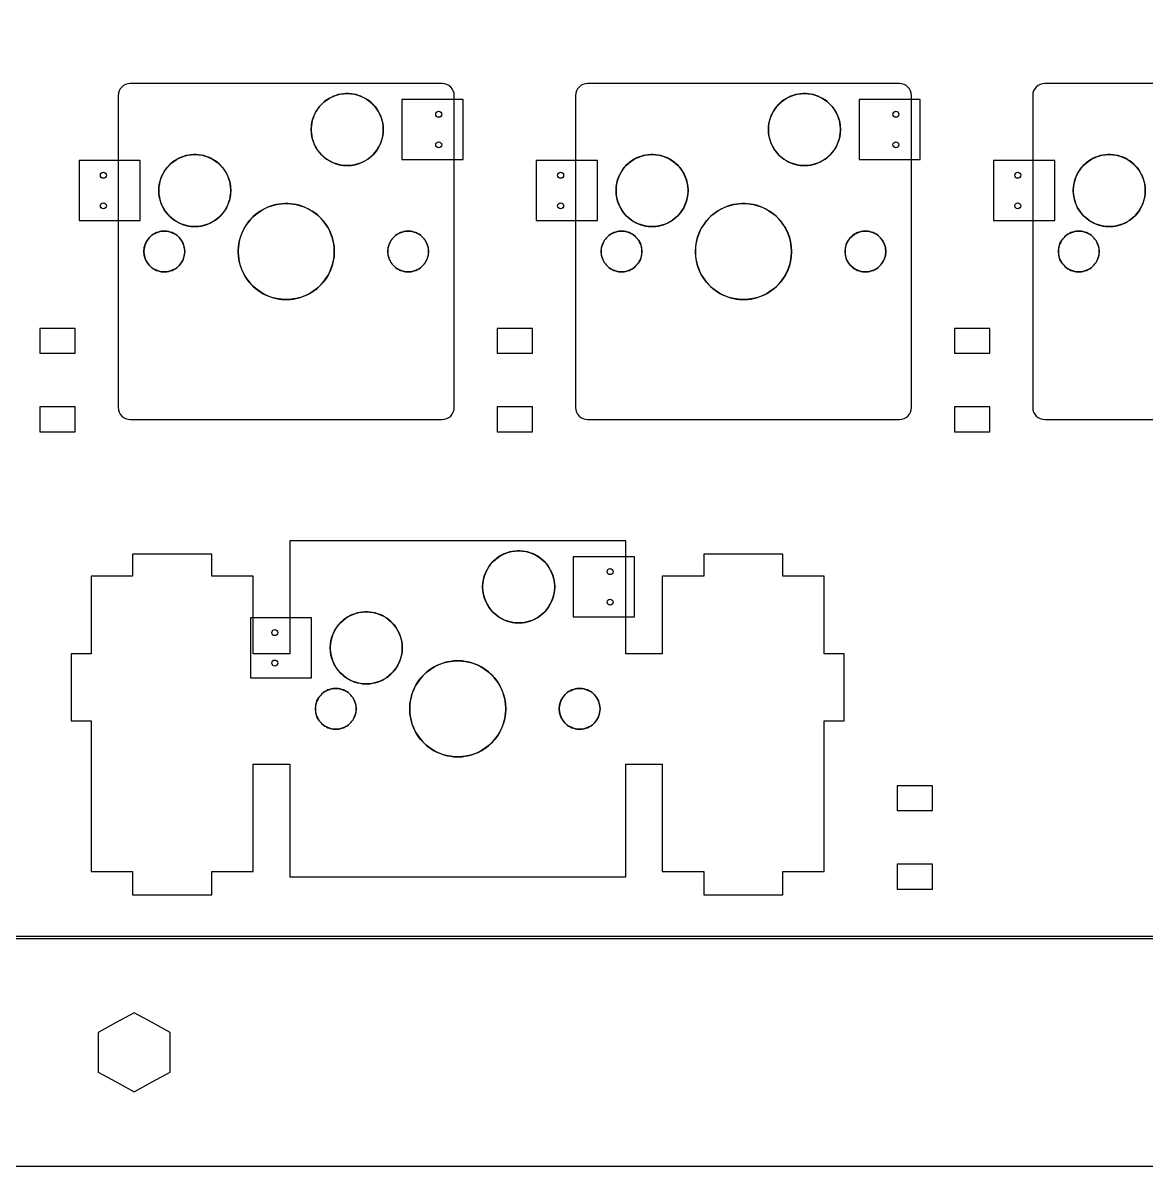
# Model space of a CAD drawing. Header units: millimetres. Extents: x 0 to 248, y 76 to 171.
# Drawn here: x 79.51 to 126.31, y 76.2 to 123.83 of the extents above; entities that cross this region are included whole.
import ezdxf

# ---------------------------------------------------------------- set-up
doc = ezdxf.new("R2010")
doc.units = ezdxf.units.MM

msp = doc.modelspace()

# ---------------------------------------------------------------- linework, layer by layer
at = {"layer": '16_copper'}
for points in [[(97.853, 120.63), (95.303, 120.63), (95.303, 118.13), (97.853, 118.13)], [(116.903, 120.63), (114.353, 120.63), (114.353, 118.13), (116.903, 118.13)], [(84.403, 118.09), (81.853, 118.09), (81.853, 115.59), (84.403, 115.59)], [(103.453, 118.09), (100.903, 118.09), (100.903, 115.59), (103.453, 115.59)], [(122.503, 118.09), (119.953, 118.09), (119.953, 115.59), (122.503, 115.59)], [(81.7, 111.096), (80.226, 111.096), (80.226, 110.059), (81.7, 110.059)], [(100.75, 111.096), (99.276, 111.096), (99.276, 110.059), (100.75, 110.059)], [(119.8, 111.096), (118.326, 111.096), (118.326, 110.059), (119.8, 110.059)], [(81.7, 107.826), (80.226, 107.826), (80.226, 106.789), (81.7, 106.789)], [(100.75, 107.826), (99.276, 107.826), (99.276, 106.789), (100.75, 106.789)], [(119.8, 107.826), (118.326, 107.826), (118.326, 106.789), (119.8, 106.789)], [(104.996, 101.58), (102.446, 101.58), (102.446, 99.08), (104.996, 99.08)], [(91.546, 99.04), (88.996, 99.04), (88.996, 96.54), (91.546, 96.54)], [(117.418, 92.046), (115.944, 92.046), (115.944, 91.009), (117.418, 91.009)], [(117.418, 88.776), (115.944, 88.776), (115.944, 87.739), (117.418, 87.739)]]:
    msp.add_lwpolyline(points, close=True, dxfattribs=at)
at = {"layer": '1_copper'}
msp.add_lwpolyline([(9.563, 85.763), (9.563, 161.887), (238.087, 161.887), (238.087, 85.763)], close=True, dxfattribs=at)
msp.add_lwpolyline([(9.525, 85.687), (238.125, 85.687)], dxfattribs=at)
at = {"layer": 'drills_NPTH'}
for centre, radius in [((93.028, 119.38), 1.5), ((112.078, 119.38), 1.5), ((86.678, 116.84), 1.5), ((105.728, 116.84), 1.5), ((124.778, 116.84), 1.5), ((90.488, 114.3), 2), ((109.538, 114.3), 2), ((85.407, 114.3), 0.85), ((95.568, 114.3), 0.85), ((104.458, 114.3), 0.85), ((114.618, 114.3), 0.85), ((123.508, 114.3), 0.85), ((100.171, 100.33), 1.5), ((93.821, 97.79), 1.5), ((97.631, 95.25), 2), ((92.551, 95.25), 0.85), ((102.711, 95.25), 0.85)]:
    msp.add_circle(centre, radius, dxfattribs=at)
at = {"layer": 'drills_PTH'}
for centre in [(96.838, 120.015), (115.888, 120.015), (96.838, 118.745), (115.888, 118.745), (82.868, 117.475), (101.918, 117.475), (120.968, 117.475), (82.868, 116.205), (101.918, 116.205), (120.968, 116.205), (103.981, 100.965), (103.981, 99.695), (90.011, 98.425), (90.011, 97.155)]:
    msp.add_circle(centre, 0.125, dxfattribs=at)
at = {"layer": 'holes'}
for points in [[(83.488, 107.804), (83.498, 107.702), (83.527, 107.608), (83.574, 107.523), (83.635, 107.448), (83.71, 107.386), (83.796, 107.34), (83.89, 107.31), (83.991, 107.3), (96.984, 107.3), (97.085, 107.31), (97.18, 107.34), (97.265, 107.386), (97.34, 107.448), (97.401, 107.523), (97.448, 107.608), (97.477, 107.702), (97.488, 107.804), (97.488, 120.797), (97.477, 120.898), (97.448, 120.992), (97.401, 121.078), (97.34, 121.152), (97.265, 121.214), (97.18, 121.26), (97.085, 121.29), (96.984, 121.3), (83.991, 121.3), (83.89, 121.29), (83.796, 121.26), (83.71, 121.214), (83.635, 121.152), (83.574, 121.078), (83.527, 120.992), (83.498, 120.898), (83.488, 120.797), (83.488, 107.804)], [(102.538, 107.804), (102.548, 107.702), (102.577, 107.608), (102.624, 107.523), (102.685, 107.448), (102.76, 107.386), (102.846, 107.34), (102.94, 107.31), (103.041, 107.3), (116.034, 107.3), (116.135, 107.31), (116.23, 107.34), (116.315, 107.386), (116.39, 107.448), (116.451, 107.523), (116.498, 107.608), (116.527, 107.702), (116.538, 107.804), (116.538, 120.797), (116.527, 120.898), (116.498, 120.992), (116.451, 121.078), (116.39, 121.152), (116.315, 121.214), (116.23, 121.26), (116.135, 121.29), (116.034, 121.3), (103.041, 121.3), (102.94, 121.29), (102.846, 121.26), (102.76, 121.214), (102.685, 121.152), (102.624, 121.078), (102.577, 120.992), (102.548, 120.898), (102.538, 120.797), (102.538, 107.804)], [(91.528, 119.326), (91.535, 119.22), (91.55, 119.114), (91.573, 119.009), (91.603, 118.906), (91.641, 118.806), (91.685, 118.708), (91.737, 118.614), (91.795, 118.524), (91.859, 118.438), (91.929, 118.357), (92.005, 118.281), (92.086, 118.211), (92.171, 118.147), (92.262, 118.089), (92.356, 118.038), (92.453, 117.993), (92.553, 117.956), (92.656, 117.926), (92.761, 117.903), (92.867, 117.888), (92.974, 117.88), (93.081, 117.88), (93.188, 117.888), (93.294, 117.903), (93.399, 117.926), (93.502, 117.956), (93.602, 117.993), (93.699, 118.038), (93.793, 118.089), (93.884, 118.147), (93.969, 118.211), (94.05, 118.281), (94.126, 118.357), (94.196, 118.438), (94.26, 118.524), (94.318, 118.614), (94.37, 118.708), (94.414, 118.806), (94.452, 118.906), (94.482, 119.009), (94.505, 119.114), (94.52, 119.22), (94.528, 119.326), (94.528, 119.434), (94.52, 119.54), (94.505, 119.647), (94.482, 119.751), (94.452, 119.854), (94.414, 119.954), (94.37, 120.052), (94.318, 120.146), (94.26, 120.236), (94.196, 120.322), (94.126, 120.403), (94.05, 120.479), (93.969, 120.549), (93.884, 120.613), (93.793, 120.671), (93.699, 120.722), (93.602, 120.767), (93.502, 120.804), (93.399, 120.834), (93.294, 120.857), (93.188, 120.872), (93.081, 120.88), (92.974, 120.88), (92.867, 120.872), (92.761, 120.857), (92.656, 120.834), (92.553, 120.804), (92.453, 120.767), (92.356, 120.722), (92.262, 120.671), (92.171, 120.613), (92.086, 120.549), (92.005, 120.479), (91.929, 120.403), (91.859, 120.322), (91.795, 120.236), (91.737, 120.146), (91.685, 120.052), (91.641, 119.954), (91.603, 119.854), (91.573, 119.751), (91.55, 119.647), (91.535, 119.54), (91.528, 119.434), (91.528, 119.326)], [(110.578, 119.326), (110.585, 119.22), (110.6, 119.114), (110.623, 119.009), (110.653, 118.906), (110.691, 118.806), (110.735, 118.708), (110.787, 118.614), (110.845, 118.524), (110.909, 118.438), (110.979, 118.357), (111.055, 118.281), (111.136, 118.211), (111.221, 118.147), (111.312, 118.089), (111.406, 118.038), (111.503, 117.993), (111.604, 117.956), (111.706, 117.926), (111.811, 117.903), (111.917, 117.888), (112.024, 117.88), (112.131, 117.88), (112.238, 117.888), (112.344, 117.903), (112.449, 117.926), (112.552, 117.956), (112.652, 117.993), (112.749, 118.038), (112.843, 118.089), (112.934, 118.147), (113.019, 118.211), (113.1, 118.281), (113.176, 118.357), (113.246, 118.438), (113.31, 118.524), (113.368, 118.614), (113.42, 118.708), (113.464, 118.806), (113.502, 118.906), (113.532, 119.009), (113.555, 119.114), (113.57, 119.22), (113.578, 119.326), (113.578, 119.434), (113.57, 119.54), (113.555, 119.647), (113.532, 119.751), (113.502, 119.854), (113.464, 119.954), (113.42, 120.052), (113.368, 120.146), (113.31, 120.236), (113.246, 120.322), (113.176, 120.403), (113.1, 120.479), (113.019, 120.549), (112.934, 120.613), (112.843, 120.671), (112.749, 120.722), (112.652, 120.767), (112.552, 120.804), (112.449, 120.834), (112.344, 120.857), (112.238, 120.872), (112.131, 120.88), (112.024, 120.88), (111.917, 120.872), (111.811, 120.857), (111.706, 120.834), (111.604, 120.804), (111.503, 120.767), (111.406, 120.722), (111.312, 120.671), (111.221, 120.613), (111.136, 120.549), (111.055, 120.479), (110.979, 120.403), (110.909, 120.322), (110.845, 120.236), (110.787, 120.146), (110.735, 120.052), (110.691, 119.954), (110.653, 119.854), (110.623, 119.751), (110.6, 119.647), (110.585, 119.54), (110.578, 119.434), (110.578, 119.326)], [(85.178, 116.786), (85.185, 116.68), (85.2, 116.574), (85.223, 116.469), (85.253, 116.366), (85.291, 116.266), (85.335, 116.168), (85.387, 116.074), (85.445, 115.984), (85.509, 115.898), (85.579, 115.817), (85.655, 115.741), (85.736, 115.671), (85.821, 115.607), (85.912, 115.549), (86.006, 115.498), (86.103, 115.453), (86.204, 115.416), (86.306, 115.386), (86.411, 115.363), (86.517, 115.348), (86.624, 115.34), (86.731, 115.34), (86.838, 115.348), (86.944, 115.363), (87.049, 115.386), (87.151, 115.416), (87.252, 115.453), (87.349, 115.498), (87.443, 115.549), (87.534, 115.607), (87.619, 115.671), (87.7, 115.741), (87.776, 115.817), (87.846, 115.898), (87.91, 115.984), (87.968, 116.074), (88.02, 116.168), (88.064, 116.266), (88.102, 116.366), (88.132, 116.469), (88.155, 116.574), (88.17, 116.68), (88.178, 116.786), (88.178, 116.894), (88.17, 117), (88.155, 117.107), (88.132, 117.211), (88.102, 117.314), (88.064, 117.414), (88.02, 117.512), (87.968, 117.606), (87.91, 117.696), (87.846, 117.782), (87.776, 117.863), (87.7, 117.939), (87.619, 118.009), (87.534, 118.073), (87.443, 118.131), (87.349, 118.182), (87.252, 118.227), (87.151, 118.264), (87.049, 118.294), (86.944, 118.317), (86.838, 118.332), (86.731, 118.34), (86.624, 118.34), (86.517, 118.332), (86.411, 118.317), (86.306, 118.294), (86.204, 118.264), (86.103, 118.227), (86.006, 118.182), (85.912, 118.131), (85.821, 118.073), (85.736, 118.009), (85.655, 117.939), (85.579, 117.863), (85.509, 117.782), (85.445, 117.696), (85.387, 117.606), (85.335, 117.512), (85.291, 117.414), (85.253, 117.314), (85.223, 117.211), (85.2, 117.107), (85.185, 117), (85.178, 116.894), (85.178, 116.786)], [(104.228, 116.786), (104.235, 116.68), (104.25, 116.574), (104.273, 116.469), (104.303, 116.366), (104.341, 116.266), (104.385, 116.168), (104.437, 116.074), (104.495, 115.984), (104.559, 115.898), (104.629, 115.817), (104.705, 115.741), (104.786, 115.671), (104.871, 115.607), (104.962, 115.549), (105.056, 115.498), (105.153, 115.453), (105.254, 115.416), (105.356, 115.386), (105.461, 115.363), (105.567, 115.348), (105.674, 115.34), (105.781, 115.34), (105.888, 115.348), (105.994, 115.363), (106.099, 115.386), (106.202, 115.416), (106.302, 115.453), (106.399, 115.498), (106.493, 115.549), (106.584, 115.607), (106.669, 115.671), (106.75, 115.741), (106.826, 115.817), (106.896, 115.898), (106.96, 115.984), (107.018, 116.074), (107.07, 116.168), (107.114, 116.266), (107.152, 116.366), (107.182, 116.469), (107.205, 116.574), (107.22, 116.68), (107.228, 116.786), (107.228, 116.894), (107.22, 117), (107.205, 117.107), (107.182, 117.211), (107.152, 117.314), (107.114, 117.414), (107.07, 117.512), (107.018, 117.606), (106.96, 117.696), (106.896, 117.782), (106.826, 117.863), (106.75, 117.939), (106.669, 118.009), (106.584, 118.073), (106.493, 118.131), (106.399, 118.182), (106.302, 118.227), (106.202, 118.264), (106.099, 118.294), (105.994, 118.317), (105.888, 118.332), (105.781, 118.34), (105.674, 118.34), (105.567, 118.332), (105.461, 118.317), (105.356, 118.294), (105.254, 118.264), (105.153, 118.227), (105.056, 118.182), (104.962, 118.131), (104.871, 118.073), (104.786, 118.009), (104.705, 117.939), (104.629, 117.863), (104.559, 117.782), (104.495, 117.696), (104.437, 117.606), (104.385, 117.512), (104.341, 117.414), (104.303, 117.314), (104.273, 117.211), (104.25, 117.107), (104.235, 117), (104.228, 116.894), (104.228, 116.786)], [(123.278, 116.786), (123.285, 116.68), (123.3, 116.574), (123.323, 116.469), (123.353, 116.366), (123.391, 116.266), (123.435, 116.168), (123.487, 116.074), (123.545, 115.984), (123.609, 115.898), (123.679, 115.817), (123.755, 115.741), (123.836, 115.671), (123.921, 115.607), (124.012, 115.549), (124.106, 115.498), (124.203, 115.453), (124.303, 115.416), (124.406, 115.386), (124.511, 115.363), (124.617, 115.348), (124.724, 115.34), (124.831, 115.34), (124.938, 115.348), (125.044, 115.363), (125.149, 115.386), (125.252, 115.416), (125.352, 115.453), (125.449, 115.498), (125.543, 115.549), (125.634, 115.607), (125.719, 115.671), (125.8, 115.741), (125.876, 115.817), (125.946, 115.898), (126.01, 115.984), (126.068, 116.074), (126.12, 116.168), (126.164, 116.266), (126.202, 116.366), (126.232, 116.469), (126.255, 116.574), (126.27, 116.68), (126.278, 116.786), (126.278, 116.894), (126.27, 117), (126.255, 117.107), (126.232, 117.211), (126.202, 117.314), (126.164, 117.414), (126.12, 117.512), (126.068, 117.606), (126.01, 117.696), (125.946, 117.782), (125.876, 117.863), (125.8, 117.939), (125.719, 118.009), (125.634, 118.073), (125.543, 118.131), (125.449, 118.182), (125.352, 118.227), (125.252, 118.264), (125.149, 118.294), (125.044, 118.317), (124.938, 118.332), (124.831, 118.34), (124.724, 118.34), (124.617, 118.332), (124.511, 118.317), (124.406, 118.294), (124.303, 118.264), (124.203, 118.227), (124.106, 118.182), (124.012, 118.131), (123.921, 118.073), (123.836, 118.009), (123.755, 117.939), (123.679, 117.863), (123.609, 117.782), (123.545, 117.696), (123.487, 117.606), (123.435, 117.512), (123.391, 117.414), (123.353, 117.314), (123.323, 117.211), (123.3, 117.107), (123.285, 117), (123.278, 116.894), (123.278, 116.786)], [(88.487, 114.24), (88.495, 114.119), (88.509, 113.999), (88.531, 113.88), (88.56, 113.763), (88.596, 113.647), (88.639, 113.534), (88.689, 113.424), (88.745, 113.317), (88.807, 113.214), (88.876, 113.114), (88.95, 113.019), (89.031, 112.929), (89.116, 112.843), (89.206, 112.763), (89.302, 112.688), (89.401, 112.62), (89.505, 112.557), (89.612, 112.501), (89.722, 112.451), (89.835, 112.409), (89.95, 112.373), (90.068, 112.344), (90.186, 112.322), (90.306, 112.307), (90.427, 112.3), (90.548, 112.3), (90.669, 112.307), (90.789, 112.322), (90.907, 112.344), (91.025, 112.373), (91.14, 112.409), (91.253, 112.451), (91.363, 112.501), (91.47, 112.557), (91.574, 112.62), (91.673, 112.688), (91.769, 112.763), (91.859, 112.843), (91.944, 112.929), (92.025, 113.019), (92.099, 113.114), (92.168, 113.214), (92.23, 113.317), (92.286, 113.424), (92.336, 113.534), (92.379, 113.647), (92.415, 113.763), (92.444, 113.88), (92.466, 113.999), (92.48, 114.119), (92.488, 114.24), (92.488, 114.36), (92.48, 114.481), (92.466, 114.601), (92.444, 114.72), (92.415, 114.837), (92.379, 114.953), (92.336, 115.066), (92.286, 115.176), (92.23, 115.283), (92.168, 115.386), (92.099, 115.486), (92.025, 115.581), (91.944, 115.671), (91.859, 115.757), (91.769, 115.837), (91.673, 115.912), (91.574, 115.98), (91.47, 116.043), (91.363, 116.099), (91.253, 116.149), (91.14, 116.191), (91.025, 116.227), (90.907, 116.256), (90.789, 116.278), (90.669, 116.293), (90.548, 116.3), (90.427, 116.3), (90.306, 116.293), (90.186, 116.278), (90.068, 116.256), (89.95, 116.227), (89.835, 116.191), (89.722, 116.149), (89.612, 116.099), (89.505, 116.043), (89.401, 115.98), (89.302, 115.912), (89.206, 115.837), (89.116, 115.757), (89.031, 115.671), (88.95, 115.581), (88.876, 115.486), (88.807, 115.386), (88.745, 115.283), (88.689, 115.176), (88.639, 115.066), (88.596, 114.953), (88.56, 114.837), (88.531, 114.72), (88.509, 114.601), (88.495, 114.481), (88.487, 114.36), (88.487, 114.24)], [(107.538, 114.24), (107.545, 114.119), (107.559, 113.999), (107.581, 113.88), (107.61, 113.763), (107.646, 113.647), (107.689, 113.534), (107.739, 113.424), (107.795, 113.317), (107.857, 113.214), (107.926, 113.114), (108, 113.019), (108.081, 112.929), (108.166, 112.843), (108.256, 112.763), (108.352, 112.688), (108.451, 112.62), (108.555, 112.557), (108.662, 112.501), (108.772, 112.451), (108.885, 112.409), (109, 112.373), (109.118, 112.344), (109.236, 112.322), (109.356, 112.307), (109.477, 112.3), (109.598, 112.3), (109.719, 112.307), (109.839, 112.322), (109.957, 112.344), (110.075, 112.373), (110.19, 112.409), (110.303, 112.451), (110.413, 112.501), (110.52, 112.557), (110.624, 112.62), (110.723, 112.688), (110.819, 112.763), (110.909, 112.843), (110.994, 112.929), (111.075, 113.019), (111.149, 113.114), (111.218, 113.214), (111.28, 113.317), (111.336, 113.424), (111.386, 113.534), (111.429, 113.647), (111.465, 113.763), (111.494, 113.88), (111.516, 113.999), (111.53, 114.119), (111.538, 114.24), (111.538, 114.36), (111.53, 114.481), (111.516, 114.601), (111.494, 114.72), (111.465, 114.837), (111.429, 114.953), (111.386, 115.066), (111.336, 115.176), (111.28, 115.283), (111.218, 115.386), (111.149, 115.486), (111.075, 115.581), (110.994, 115.671), (110.909, 115.757), (110.819, 115.837), (110.723, 115.912), (110.624, 115.98), (110.52, 116.043), (110.413, 116.099), (110.303, 116.149), (110.19, 116.191), (110.075, 116.227), (109.957, 116.256), (109.839, 116.278), (109.719, 116.293), (109.598, 116.3), (109.477, 116.3), (109.356, 116.293), (109.236, 116.278), (109.118, 116.256), (109, 116.227), (108.885, 116.191), (108.772, 116.149), (108.662, 116.099), (108.555, 116.043), (108.451, 115.98), (108.352, 115.912), (108.256, 115.837), (108.166, 115.757), (108.081, 115.671), (108, 115.581), (107.926, 115.486), (107.857, 115.386), (107.795, 115.283), (107.739, 115.176), (107.689, 115.066), (107.646, 114.953), (107.61, 114.837), (107.581, 114.72), (107.559, 114.601), (107.545, 114.481), (107.538, 114.36), (107.538, 114.24)], [(84.558, 114.263), (84.564, 114.189), (84.577, 114.116), (84.596, 114.044), (84.621, 113.974), (84.653, 113.907), (84.69, 113.843), (84.733, 113.782), (84.78, 113.725), (84.833, 113.673), (84.89, 113.625), (84.95, 113.582), (85.015, 113.545), (85.082, 113.514), (85.152, 113.489), (85.223, 113.469), (85.296, 113.456), (85.37, 113.45), (85.445, 113.45), (85.519, 113.456), (85.592, 113.469), (85.663, 113.489), (85.733, 113.514), (85.8, 113.545), (85.865, 113.582), (85.925, 113.625), (85.982, 113.673), (86.035, 113.725), (86.082, 113.782), (86.125, 113.843), (86.162, 113.907), (86.194, 113.974), (86.219, 114.044), (86.238, 114.116), (86.251, 114.189), (86.258, 114.263), (86.258, 114.337), (86.251, 114.411), (86.238, 114.484), (86.219, 114.556), (86.194, 114.626), (86.162, 114.693), (86.125, 114.757), (86.082, 114.818), (86.035, 114.875), (85.982, 114.927), (85.925, 114.975), (85.865, 115.018), (85.8, 115.055), (85.733, 115.086), (85.663, 115.111), (85.592, 115.131), (85.519, 115.144), (85.445, 115.15), (85.37, 115.15), (85.296, 115.144), (85.223, 115.131), (85.152, 115.111), (85.082, 115.086), (85.015, 115.055), (84.95, 115.018), (84.89, 114.975), (84.833, 114.927), (84.78, 114.875), (84.733, 114.818), (84.69, 114.757), (84.653, 114.693), (84.621, 114.626), (84.596, 114.556), (84.577, 114.484), (84.564, 114.411), (84.558, 114.337), (84.558, 114.263)], [(94.718, 114.263), (94.724, 114.189), (94.737, 114.116), (94.756, 114.044), (94.781, 113.974), (94.813, 113.907), (94.85, 113.843), (94.893, 113.782), (94.94, 113.725), (94.993, 113.673), (95.05, 113.625), (95.11, 113.582), (95.175, 113.545), (95.242, 113.514), (95.312, 113.489), (95.383, 113.469), (95.456, 113.456), (95.53, 113.45), (95.605, 113.45), (95.679, 113.456), (95.752, 113.469), (95.823, 113.489), (95.893, 113.514), (95.96, 113.545), (96.025, 113.582), (96.085, 113.625), (96.142, 113.673), (96.195, 113.725), (96.242, 113.782), (96.285, 113.843), (96.322, 113.907), (96.354, 113.974), (96.379, 114.044), (96.398, 114.116), (96.411, 114.189), (96.418, 114.263), (96.418, 114.337), (96.411, 114.411), (96.398, 114.484), (96.379, 114.556), (96.354, 114.626), (96.322, 114.693), (96.285, 114.757), (96.242, 114.818), (96.195, 114.875), (96.142, 114.927), (96.085, 114.975), (96.025, 115.018), (95.96, 115.055), (95.893, 115.086), (95.823, 115.111), (95.752, 115.131), (95.679, 115.144), (95.605, 115.15), (95.53, 115.15), (95.456, 115.144), (95.383, 115.131), (95.312, 115.111), (95.242, 115.086), (95.175, 115.055), (95.11, 115.018), (95.05, 114.975), (94.993, 114.927), (94.94, 114.875), (94.893, 114.818), (94.85, 114.757), (94.813, 114.693), (94.781, 114.626), (94.756, 114.556), (94.737, 114.484), (94.724, 114.411), (94.718, 114.337), (94.718, 114.263)], [(103.608, 114.263), (103.614, 114.189), (103.627, 114.116), (103.646, 114.044), (103.671, 113.974), (103.703, 113.907), (103.74, 113.843), (103.783, 113.782), (103.83, 113.725), (103.883, 113.673), (103.94, 113.625), (104, 113.582), (104.065, 113.545), (104.132, 113.514), (104.202, 113.489), (104.273, 113.469), (104.346, 113.456), (104.42, 113.45), (104.495, 113.45), (104.569, 113.456), (104.642, 113.469), (104.713, 113.489), (104.783, 113.514), (104.85, 113.545), (104.915, 113.582), (104.975, 113.625), (105.032, 113.673), (105.085, 113.725), (105.132, 113.782), (105.175, 113.843), (105.212, 113.907), (105.244, 113.974), (105.269, 114.044), (105.288, 114.116), (105.301, 114.189), (105.308, 114.263), (105.308, 114.337), (105.301, 114.411), (105.288, 114.484), (105.269, 114.556), (105.244, 114.626), (105.212, 114.693), (105.175, 114.757), (105.132, 114.818), (105.085, 114.875), (105.032, 114.927), (104.975, 114.975), (104.915, 115.018), (104.85, 115.055), (104.783, 115.086), (104.713, 115.111), (104.642, 115.131), (104.569, 115.144), (104.495, 115.15), (104.42, 115.15), (104.346, 115.144), (104.273, 115.131), (104.202, 115.111), (104.132, 115.086), (104.065, 115.055), (104, 115.018), (103.94, 114.975), (103.883, 114.927), (103.83, 114.875), (103.783, 114.818), (103.74, 114.757), (103.703, 114.693), (103.671, 114.626), (103.646, 114.556), (103.627, 114.484), (103.614, 114.411), (103.608, 114.337), (103.608, 114.263)], [(113.768, 114.263), (113.774, 114.189), (113.787, 114.116), (113.806, 114.044), (113.831, 113.974), (113.863, 113.907), (113.9, 113.843), (113.943, 113.782), (113.99, 113.725), (114.043, 113.673), (114.1, 113.625), (114.16, 113.582), (114.225, 113.545), (114.292, 113.514), (114.362, 113.489), (114.433, 113.469), (114.506, 113.456), (114.58, 113.45), (114.655, 113.45), (114.729, 113.456), (114.802, 113.469), (114.873, 113.489), (114.943, 113.514), (115.01, 113.545), (115.075, 113.582), (115.135, 113.625), (115.192, 113.673), (115.245, 113.725), (115.292, 113.782), (115.335, 113.843), (115.372, 113.907), (115.404, 113.974), (115.429, 114.044), (115.448, 114.116), (115.461, 114.189), (115.468, 114.263), (115.468, 114.337), (115.461, 114.411), (115.448, 114.484), (115.429, 114.556), (115.404, 114.626), (115.372, 114.693), (115.335, 114.757), (115.292, 114.818), (115.245, 114.875), (115.192, 114.927), (115.135, 114.975), (115.075, 115.018), (115.01, 115.055), (114.943, 115.086), (114.873, 115.111), (114.802, 115.131), (114.729, 115.144), (114.655, 115.15), (114.58, 115.15), (114.506, 115.144), (114.433, 115.131), (114.362, 115.111), (114.292, 115.086), (114.225, 115.055), (114.16, 115.018), (114.1, 114.975), (114.043, 114.927), (113.99, 114.875), (113.943, 114.818), (113.9, 114.757), (113.863, 114.693), (113.831, 114.626), (113.806, 114.556), (113.787, 114.484), (113.774, 114.411), (113.768, 114.337), (113.768, 114.263)], [(122.657, 114.263), (122.664, 114.189), (122.677, 114.116), (122.696, 114.044), (122.721, 113.974), (122.753, 113.907), (122.79, 113.843), (122.833, 113.782), (122.88, 113.725), (122.933, 113.673), (122.99, 113.625), (123.05, 113.582), (123.115, 113.545), (123.182, 113.514), (123.252, 113.489), (123.323, 113.469), (123.396, 113.456), (123.47, 113.45), (123.545, 113.45), (123.619, 113.456), (123.692, 113.469), (123.763, 113.489), (123.833, 113.514), (123.9, 113.545), (123.965, 113.582), (124.025, 113.625), (124.082, 113.673), (124.135, 113.725), (124.182, 113.782), (124.225, 113.843), (124.262, 113.907), (124.294, 113.974), (124.319, 114.044), (124.338, 114.116), (124.351, 114.189), (124.358, 114.263), (124.358, 114.337), (124.351, 114.411), (124.338, 114.484), (124.319, 114.556), (124.294, 114.626), (124.262, 114.693), (124.225, 114.757), (124.182, 114.818), (124.135, 114.875), (124.082, 114.927), (124.025, 114.975), (123.965, 115.018), (123.9, 115.055), (123.833, 115.086), (123.763, 115.111), (123.692, 115.131), (123.619, 115.144), (123.545, 115.15), (123.47, 115.15), (123.396, 115.144), (123.323, 115.131), (123.252, 115.111), (123.182, 115.086), (123.115, 115.055), (123.05, 115.018), (122.99, 114.975), (122.933, 114.927), (122.88, 114.875), (122.833, 114.818), (122.79, 114.757), (122.753, 114.693), (122.721, 114.626), (122.696, 114.556), (122.677, 114.484), (122.664, 114.411), (122.657, 114.337), (122.657, 114.263)], [(81.531, 94.745), (82.356, 94.745), (82.356, 88.475), (84.081, 88.475), (84.081, 87.495), (87.381, 87.495), (87.381, 88.475), (89.106, 88.475), (89.106, 92.945), (90.631, 92.945), (90.631, 88.245), (104.631, 88.245), (104.631, 92.945), (106.156, 92.945), (106.156, 88.475), (107.881, 88.475), (107.881, 87.495), (111.181, 87.495), (111.181, 88.475), (112.906, 88.475), (112.906, 94.745), (113.731, 94.745), (113.731, 97.545), (112.906, 97.545), (112.906, 100.775), (111.181, 100.775), (111.181, 101.695), (107.881, 101.695), (107.881, 100.775), (106.156, 100.775), (106.156, 97.545), (104.631, 97.545), (104.631, 102.245), (90.631, 102.245), (90.631, 97.545), (89.106, 97.545), (89.106, 100.775), (87.381, 100.775), (87.381, 101.695), (84.081, 101.695), (84.081, 100.775), (82.356, 100.775), (82.356, 97.545), (81.531, 97.545), (81.531, 94.745)], [(98.671, 100.276), (98.679, 100.17), (98.694, 100.064), (98.717, 99.959), (98.747, 99.856), (98.785, 99.756), (98.829, 99.658), (98.88, 99.564), (98.938, 99.474), (99.003, 99.388), (99.073, 99.307), (99.148, 99.231), (99.229, 99.161), (99.315, 99.097), (99.405, 99.039), (99.499, 98.988), (99.597, 98.943), (99.697, 98.906), (99.8, 98.876), (99.905, 98.853), (100.011, 98.838), (100.118, 98.83), (100.225, 98.83), (100.332, 98.838), (100.438, 98.853), (100.542, 98.876), (100.645, 98.906), (100.746, 98.943), (100.843, 98.988), (100.937, 99.039), (101.027, 99.097), (101.113, 99.161), (101.194, 99.231), (101.27, 99.307), (101.34, 99.388), (101.404, 99.474), (101.462, 99.564), (101.513, 99.658), (101.558, 99.756), (101.595, 99.856), (101.626, 99.959), (101.648, 100.064), (101.664, 100.17), (101.671, 100.276), (101.671, 100.384), (101.664, 100.49), (101.648, 100.597), (101.626, 100.701), (101.595, 100.804), (101.558, 100.904), (101.513, 101.002), (101.462, 101.096), (101.404, 101.186), (101.34, 101.272), (101.27, 101.353), (101.194, 101.429), (101.113, 101.499), (101.027, 101.563), (100.937, 101.621), (100.843, 101.672), (100.746, 101.717), (100.645, 101.754), (100.542, 101.784), (100.438, 101.807), (100.332, 101.822), (100.225, 101.83), (100.118, 101.83), (100.011, 101.822), (99.905, 101.807), (99.8, 101.784), (99.697, 101.754), (99.597, 101.717), (99.499, 101.672), (99.405, 101.621), (99.315, 101.563), (99.229, 101.499), (99.148, 101.429), (99.073, 101.353), (99.003, 101.272), (98.938, 101.186), (98.88, 101.096), (98.829, 101.002), (98.785, 100.904), (98.747, 100.804), (98.717, 100.701), (98.694, 100.597), (98.679, 100.49), (98.671, 100.384), (98.671, 100.276)], [(92.321, 97.736), (92.329, 97.63), (92.344, 97.523), (92.367, 97.419), (92.397, 97.316), (92.435, 97.216), (92.479, 97.118), (92.53, 97.024), (92.588, 96.934), (92.653, 96.848), (92.723, 96.767), (92.798, 96.691), (92.879, 96.621), (92.965, 96.557), (93.055, 96.499), (93.149, 96.448), (93.247, 96.403), (93.347, 96.366), (93.45, 96.336), (93.555, 96.313), (93.661, 96.298), (93.768, 96.29), (93.875, 96.29), (93.982, 96.298), (94.088, 96.313), (94.192, 96.336), (94.295, 96.366), (94.396, 96.403), (94.493, 96.448), (94.587, 96.499), (94.677, 96.557), (94.763, 96.621), (94.844, 96.691), (94.92, 96.767), (94.99, 96.848), (95.054, 96.934), (95.112, 97.024), (95.163, 97.118), (95.208, 97.216), (95.245, 97.316), (95.276, 97.419), (95.298, 97.523), (95.314, 97.63), (95.321, 97.736), (95.321, 97.844), (95.314, 97.95), (95.298, 98.056), (95.276, 98.161), (95.245, 98.264), (95.208, 98.364), (95.163, 98.462), (95.112, 98.556), (95.054, 98.646), (94.99, 98.732), (94.92, 98.813), (94.844, 98.889), (94.763, 98.959), (94.677, 99.023), (94.587, 99.081), (94.493, 99.132), (94.396, 99.177), (94.295, 99.214), (94.192, 99.244), (94.088, 99.267), (93.982, 99.282), (93.875, 99.29), (93.768, 99.29), (93.661, 99.282), (93.555, 99.267), (93.45, 99.244), (93.347, 99.214), (93.247, 99.177), (93.149, 99.132), (93.055, 99.081), (92.965, 99.023), (92.879, 98.959), (92.798, 98.889), (92.723, 98.813), (92.653, 98.732), (92.588, 98.646), (92.53, 98.556), (92.479, 98.462), (92.435, 98.364), (92.397, 98.264), (92.367, 98.161), (92.344, 98.056), (92.329, 97.95), (92.321, 97.844), (92.321, 97.736)], [(95.631, 95.19), (95.639, 95.069), (95.653, 94.949), (95.675, 94.83), (95.704, 94.713), (95.74, 94.597), (95.783, 94.484), (95.832, 94.374), (95.888, 94.267), (95.951, 94.164), (96.02, 94.064), (96.094, 93.969), (96.174, 93.879), (96.26, 93.793), (96.35, 93.713), (96.445, 93.638), (96.545, 93.57), (96.648, 93.507), (96.755, 93.451), (96.866, 93.401), (96.979, 93.359), (97.094, 93.323), (97.211, 93.294), (97.33, 93.272), (97.45, 93.257), (97.571, 93.25), (97.692, 93.25), (97.812, 93.257), (97.932, 93.272), (98.051, 93.294), (98.169, 93.323), (98.284, 93.359), (98.397, 93.401), (98.507, 93.451), (98.614, 93.507), (98.718, 93.57), (98.817, 93.638), (98.912, 93.713), (99.003, 93.793), (99.088, 93.879), (99.168, 93.969), (99.243, 94.064), (99.312, 94.164), (99.374, 94.267), (99.43, 94.374), (99.48, 94.484), (99.523, 94.597), (99.559, 94.713), (99.588, 94.83), (99.609, 94.949), (99.624, 95.069), (99.631, 95.19), (99.631, 95.31), (99.624, 95.431), (99.609, 95.551), (99.588, 95.67), (99.559, 95.787), (99.523, 95.903), (99.48, 96.016), (99.43, 96.126), (99.374, 96.233), (99.312, 96.336), (99.243, 96.436), (99.168, 96.531), (99.088, 96.621), (99.003, 96.707), (98.912, 96.787), (98.817, 96.862), (98.718, 96.93), (98.614, 96.993), (98.507, 97.049), (98.397, 97.099), (98.284, 97.141), (98.169, 97.177), (98.051, 97.206), (97.932, 97.228), (97.812, 97.243), (97.692, 97.25), (97.571, 97.25), (97.45, 97.243), (97.33, 97.228), (97.211, 97.206), (97.094, 97.177), (96.979, 97.141), (96.866, 97.099), (96.755, 97.049), (96.648, 96.993), (96.545, 96.93), (96.445, 96.862), (96.35, 96.787), (96.26, 96.707), (96.174, 96.621), (96.094, 96.531), (96.02, 96.436), (95.951, 96.336), (95.888, 96.233), (95.832, 96.126), (95.783, 96.016), (95.74, 95.903), (95.704, 95.787), (95.675, 95.67), (95.653, 95.551), (95.639, 95.431), (95.631, 95.31), (95.631, 95.19)], [(91.701, 95.213), (91.708, 95.139), (91.721, 95.066), (91.74, 94.994), (91.765, 94.924), (91.797, 94.857), (91.834, 94.793), (91.876, 94.732), (91.924, 94.675), (91.976, 94.623), (92.033, 94.575), (92.094, 94.532), (92.158, 94.495), (92.226, 94.464), (92.295, 94.439), (92.367, 94.419), (92.44, 94.406), (92.514, 94.4), (92.588, 94.4), (92.662, 94.406), (92.735, 94.419), (92.807, 94.439), (92.877, 94.464), (92.944, 94.495), (93.008, 94.532), (93.069, 94.575), (93.126, 94.623), (93.179, 94.675), (93.226, 94.732), (93.269, 94.793), (93.306, 94.857), (93.337, 94.924), (93.363, 94.994), (93.382, 95.066), (93.395, 95.139), (93.401, 95.213), (93.401, 95.287), (93.395, 95.361), (93.382, 95.434), (93.363, 95.506), (93.337, 95.576), (93.306, 95.643), (93.269, 95.707), (93.226, 95.768), (93.179, 95.825), (93.126, 95.877), (93.069, 95.925), (93.008, 95.968), (92.944, 96.005), (92.877, 96.036), (92.807, 96.061), (92.735, 96.081), (92.662, 96.094), (92.588, 96.1), (92.514, 96.1), (92.44, 96.094), (92.367, 96.081), (92.295, 96.061), (92.226, 96.036), (92.158, 96.005), (92.094, 95.968), (92.033, 95.925), (91.976, 95.877), (91.924, 95.825), (91.876, 95.768), (91.834, 95.707), (91.797, 95.643), (91.765, 95.576), (91.74, 95.506), (91.721, 95.434), (91.708, 95.361), (91.701, 95.287), (91.701, 95.213)], [(101.861, 95.213), (101.868, 95.139), (101.881, 95.066), (101.9, 94.994), (101.925, 94.924), (101.957, 94.857), (101.994, 94.793), (102.036, 94.732), (102.084, 94.675), (102.136, 94.623), (102.193, 94.575), (102.254, 94.532), (102.318, 94.495), (102.386, 94.464), (102.455, 94.439), (102.527, 94.419), (102.6, 94.406), (102.674, 94.4), (102.748, 94.4), (102.822, 94.406), (102.895, 94.419), (102.967, 94.439), (103.037, 94.464), (103.104, 94.495), (103.168, 94.532), (103.229, 94.575), (103.286, 94.623), (103.339, 94.675), (103.386, 94.732), (103.429, 94.793), (103.466, 94.857), (103.497, 94.924), (103.523, 94.994), (103.542, 95.066), (103.555, 95.139), (103.561, 95.213), (103.561, 95.287), (103.555, 95.361), (103.542, 95.434), (103.523, 95.506), (103.497, 95.576), (103.466, 95.643), (103.429, 95.707), (103.386, 95.768), (103.339, 95.825), (103.286, 95.877), (103.229, 95.925), (103.168, 95.968), (103.104, 96.005), (103.037, 96.036), (102.967, 96.061), (102.895, 96.081), (102.822, 96.094), (102.748, 96.1), (102.674, 96.1), (102.6, 96.094), (102.527, 96.081), (102.455, 96.061), (102.386, 96.036), (102.318, 96.005), (102.254, 95.968), (102.193, 95.925), (102.136, 95.877), (102.084, 95.825), (102.036, 95.768), (101.994, 95.707), (101.957, 95.643), (101.925, 95.576), (101.9, 95.506), (101.881, 95.434), (101.868, 95.361), (101.861, 95.287), (101.861, 95.213)], [(82.655, 80.118), (83.405, 79.706), (84.155, 79.293), (84.905, 79.706), (85.655, 80.118), (85.655, 81.768), (84.905, 82.181), (84.155, 82.593), (83.405, 82.181), (82.655, 81.768), (82.655, 80.118)]]:
    msp.add_lwpolyline(points, close=True, dxfattribs=at)
msp.add_lwpolyline([(135.084, 121.3), (122.091, 121.3), (121.99, 121.29), (121.896, 121.26), (121.81, 121.214), (121.735, 121.152), (121.674, 121.078), (121.627, 120.992), (121.598, 120.898), (121.588, 120.797), (121.588, 107.804), (121.588, 107.804), (121.598, 107.702), (121.627, 107.608), (121.674, 107.523), (121.735, 107.448), (121.81, 107.386), (121.896, 107.34), (121.99, 107.31), (122.091, 107.3), (135.084, 107.3)], dxfattribs=at)
at = {"layer": 'outline'}
msp.add_lwpolyline([(4.763, 76.2), (242.887, 76.2)], dxfattribs=at)

doc.saveas('drawing.dxf')
